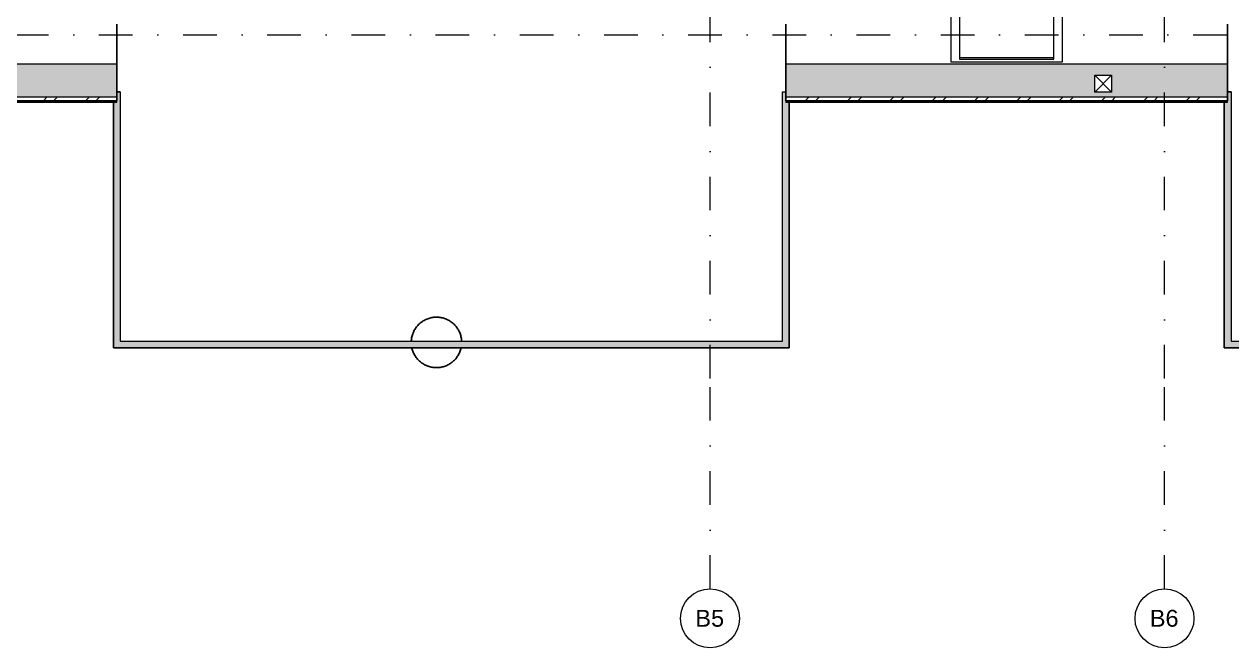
# Model space of a CAD drawing. Header units: millimetres. Extents: x -9163 to 49400, y 40309 to 58543.
# Drawn here: x 8496 to 15671, y 40309 to 44016 of the extents above; entities that cross this region are included whole.
import ezdxf

# ---------------------------------------------------------------- set-up
doc = ezdxf.new("R2010")
doc.units = ezdxf.units.MM
doc.linetypes.add('UDL_2NP_B$0$HA_DashDot_10mm-S3mm', pattern=[500, 200, -150, 0, -150])
for name, color, linetype, lineweight in [('ABMV_det-koty 10', 140, 'Continuous', 5), ('UDL_2NP_B$0$A-FLOR-HRAL-OTLN', 252, 'Continuous', 9), ('UDL_2NP_B$0$A-GENM-____-OTLN', 252, 'Continuous', 9), ('UDL_2NP_B$0$A-GLAZ-____-OTLN', 252, 'Continuous', 5), ('UDL_2NP_B$0$A-ROOF-____-MCUT', 252, 'Continuous', 25), ('UDL_2NP_B$0$A-ROOF-____-OTLN', 252, 'Continuous', 9), ('UDL_2NP_B$0$A-ROOF-____-PATT', 252, 'Continuous', 25), ('UDL_2NP_B$0$M-HVAC-DUCT-OTLN', 252, 'Continuous', 9), ('UDL_2NP_B$0$S-GRID-____-IDEN', 252, 'Continuous', 9), ('UDL_2NP_B$0$S-GRID-____-OTLN', 252, 'Continuous', 5)]:
    doc.layers.add(name, color=color, linetype=linetype, lineweight=lineweight)
doc.styles.add('UDL_2NP_B$0$Arial_1', font='arial.ttf', dxfattribs={"height": 100})

# ---------------------------------------------------------------- blocks, each defined once
blk = doc.blocks.new('UDL_2NP_B$0$Top Rail Type - Top Rail_Internal_-1473026-UDL_2NP-B')
at = {"layer": 'UDL_2NP_B$0$A-FLOR-HRAL-OTLN'}
for points in [[(9025.7, 42092.7), (9065.7, 42132.7), (9065.7, 43612.7), (9045.7, 43612.7), (9045.7, 43552.7), (9025.7, 43552.7), (9025.7, 43157.6)], [(13040.7, 42092.7), (13040.7, 43552.7), (13020.7, 43552.7), (13020.7, 43612.7), (13000.7, 43612.7), (13000.7, 42132.7)], [(13040.7, 42092.7), (13000.7, 42132.7), (9065.7, 42132.7), (9025.7, 42092.7), (11402.7, 42092.7)]]:
    blk.add_hatch(color=256, dxfattribs=at).paths.add_polyline_path(points)
for p, q in [((9025.7, 42092.7), (9025.7, 43552.8)), ((9045.7, 43612.7), (9065.7, 43612.7)), ((9065.7, 43612.7), (9065.7, 42132.7)), ((13000.7, 43612.7), (13020.7, 43612.7)), ((13000.7, 42132.7), (13000.7, 43612.7)), ((13040.7, 43552.7), (13040.7, 42092.7)), ((9065.7, 42132.7), (13000.7, 42132.7)), ((13040.7, 42092.7), (9025.7, 42092.7))]:
    blk.add_line(p, q, dxfattribs=at)
blk = doc.blocks.new('UDL_2NP_B$0$Top Rail Type - Top Rail_Internal_-V7-UDL_2NP-B')
at = {"layer": 'UDL_2NP_B$0$A-FLOR-HRAL-OTLN'}
for p, q in [((9025.7, 43552.8), (9025.7, 42092.7)), ((9065.7, 43612.7), (9045.7, 43612.7)), ((9065.7, 43612.7), (9065.7, 42132.7)), ((13000.7, 43612.7), (13020.7, 43612.7)), ((13000.7, 42132.7), (13000.7, 43612.7)), ((13040.7, 42092.7), (13040.7, 43552.7)), ((9065.7, 42132.7), (13000.7, 42132.7)), ((9025.7, 42092.7), (13040.7, 42092.7))]:
    blk.add_line(p, q, dxfattribs=at)
blk = doc.blocks.new('UDL_2NP_B$0$Top Rail Type - Top Rail_Internal_-1473068-UDL_2NP-B')
at = {"layer": 'UDL_2NP_B$0$A-FLOR-HRAL-OTLN'}
for points in [[(15625.7, 42092.7), (15665.7, 42132.7), (15665.7, 43612.7), (15645.7, 43612.7), (15645.7, 43552.7), (15625.7, 43552.7), (15625.7, 42141.3)], [(18040.7, 42092.7), (18040.7, 43552.7), (18020.7, 43552.7), (18020.7, 43612.7), (18000.7, 43612.7), (18000.7, 42132.7)], [(18040.7, 42092.7), (18000.7, 42132.7), (15665.7, 42132.7), (15625.7, 42092.7), (17083.7, 42092.7)]]:
    blk.add_hatch(color=256, dxfattribs=at).paths.add_polyline_path(points)
for p, q in [((15625.7, 42092.7), (15625.7, 43552.8)), ((15645.7, 43612.7), (15665.7, 43612.7)), ((15665.7, 43612.7), (15665.7, 42132.7)), ((18000.7, 43612.7), (18020.7, 43612.7)), ((18000.7, 42132.7), (18000.7, 43612.7)), ((18040.7, 43552.8), (18040.7, 42092.7)), ((15665.7, 42132.7), (18000.7, 42132.7)), ((18040.7, 42092.7), (15625.7, 42092.7))]:
    blk.add_line(p, q, dxfattribs=at)
blk = doc.blocks.new('UDL_2NP_B$0$Top Rail Type - Top Rail_Internal_-V8-UDL_2NP-B')
at = {"layer": 'UDL_2NP_B$0$A-FLOR-HRAL-OTLN'}
for p, q in [((15625.7, 43552.8), (15625.7, 42092.7)), ((15665.7, 43612.7), (15645.7, 43612.7)), ((15665.7, 43612.7), (15665.7, 42132.7)), ((18000.7, 43612.7), (18020.7, 43612.7)), ((18000.7, 42132.7), (18000.7, 43612.7)), ((18040.7, 42092.7), (18040.7, 43552.8)), ((15665.7, 42132.7), (18000.7, 42132.7)), ((15625.7, 42092.7), (18040.7, 42092.7))]:
    blk.add_line(p, q, dxfattribs=at)
blk = doc.blocks.new('UDL_2NP_B$0$HA_WD_Roof_Generic - 660x1180-1525144-UDL_2NP-B')
at = {"layer": 'UDL_2NP_B$0$A-GLAZ-____-OTLN'}
for p, q in [((14003.2, 44246.6), (14003.2, 44292.7)), ((14663.2, 44292.7), (14003.2, 44292.7)), ((14663.2, 44292.7), (14663.2, 44246.6)), ((14003.2, 43789.3), (14003.2, 44246.6)), ((14663.2, 44246.6), (14003.2, 44246.6)), ((14053.2, 44227.2), (14053.2, 43808.7)), ((14053.2, 44227.2), (14613.2, 44227.2)), ((14613.2, 43808.7), (14613.2, 44227.2)), ((14663.2, 44246.6), (14663.2, 43789.3)), ((14663.2, 43789.3), (14003.2, 43789.3)), ((14053.2, 43817.9), (14613.2, 43817.9)), ((14053.2, 43808.7), (14613.2, 43808.7))]:
    blk.add_line(p, q, dxfattribs=at)
blk = doc.blocks.new('UDL_2NP_B$0$HA_GM_ProductsPlaceholder - LP30 - Venkovní balkonové zábradlí-1646657-UDL_2NP-B')
at = {"layer": 'UDL_2NP_B$0$A-GENM-____-OTLN', "lineweight": 25, "flags": 128}
for points in [[(149.7, 8.3), (149.5, 12), (148.9, 18), (148.1, 23.9), (147, 29.8), (145.7, 35.7), (144.2, 41.5), (142.4, 47.2), (140.4, 52.8), (138.2, 58.4), (135.7, 63.9), (133, 69.3), (130.2, 74.5), (127.1, 79.7), (123.8, 84.7), (120.3, 89.6), (116.6, 94.3), (112.8, 98.9), (108.7, 103.3), (104.5, 107.6), (100.1, 111.7), (95.6, 115.6), (90.9, 119.3), (86, 122.9), (81, 126.2), (75.9, 129.4), (70.7, 132.3), (65.4, 135), (59.9, 137.5), (54.4, 139.8), (48.7, 141.9), (43, 143.7), (37.2, 145.3), (31.4, 146.7), (25.5, 147.8), (19.6, 148.7), (13.6, 149.4), (7.6, 149.8), (1.6, 150), (-4.4, 149.9), (-10.4, 149.6), (-16.3, 149.1), (-22.3, 148.3), (-28.2, 147.3), (-34.1, 146.1), (-39.9, 144.6), (-45.6, 142.9), (-51.3, 140.9), (-56.9, 138.8), (-62.4, 136.4), (-67.8, 133.8), (-73.1, 131), (-78.3, 127.9), (-83.4, 124.7), (-88.3, 121.3), (-93.1, 117.6), (-97.7, 113.8), (-102.2, 109.8), (-106.5, 105.7), (-110.6, 101.3), (-114.6, 96.8), (-118.4, 92.2), (-121.9, 87.3), (-125.3, 82.4), (-128.5, 77.3), (-131.5, 72.1), (-134.3, 66.8), (-136.9, 61.4), (-139.2, 55.9), (-141.3, 50.2), (-143.2, 44.6), (-144.9, 38.8), (-146.3, 33), (-147.5, 27.1), (-148.5, 21.2), (-149.2, 15.2), (-149.7, 9.2), (-149.8, 8.3)], [(-146.6, -31.7), (-145.7, -35.7), (-144.2, -41.5), (-142.4, -47.2), (-140.4, -52.8), (-138.2, -58.4), (-135.7, -63.9), (-133, -69.3), (-130.2, -74.5), (-127.1, -79.7), (-123.8, -84.7), (-120.3, -89.6), (-116.6, -94.3), (-112.8, -98.9), (-108.7, -103.3), (-104.5, -107.6), (-100.1, -111.7), (-95.6, -115.6), (-90.9, -119.3), (-86, -122.9), (-81, -126.2), (-75.9, -129.4), (-70.7, -132.3), (-65.4, -135), (-59.9, -137.5), (-54.4, -139.8), (-48.7, -141.9), (-43, -143.7), (-37.2, -145.3), (-31.4, -146.7), (-25.5, -147.8), (-19.6, -148.7), (-13.6, -149.4), (-7.6, -149.8), (-1.6, -150), (4.4, -149.9), (10.4, -149.6), (16.3, -149.1), (22.3, -148.3), (28.2, -147.3), (34.1, -146.1), (39.9, -144.6), (45.6, -142.9), (51.3, -140.9), (56.9, -138.8), (62.4, -136.4), (67.8, -133.8), (73.1, -131), (78.3, -127.9), (83.4, -124.7), (88.3, -121.3), (93.1, -117.6), (97.7, -113.8), (102.2, -109.8), (106.5, -105.7), (110.6, -101.3), (114.6, -96.8), (118.4, -92.2), (121.9, -87.3), (125.3, -82.4), (128.5, -77.3), (131.5, -72.1), (134.3, -66.8), (136.9, -61.4), (139.2, -55.9), (141.3, -50.2), (143.2, -44.6), (144.9, -38.8), (146.3, -33), (146.6, -31.7)]]:
    blk.add_lwpolyline(points, dxfattribs=at)
blk = doc.blocks.new('UDL_2NP_B$0$Grid - Radius 3_5mm-353793-UDL_2NP-B')
at = {"layer": 'UDL_2NP_B$0$S-GRID-____-IDEN'}
blk.add_circle((0, 0), 3.5, dxfattribs=at)
blk = doc.blocks.new('UDL_2NP_B')
at = {"layer": 'UDL_2NP_B$0$A-ROOF-____-PATT', "lineweight": 5}
h = blk.add_hatch(dxfattribs=at)
h.set_pattern_fill('FP_4', color=256, style=0, pattern_type=2)
h.set_pattern_definition([(0, (0, 0), (58.594, 33.829), [39.062, -78.125]), (120, (0, 0), (-58.593773, 33.829393), [39.063, -78.125]), (60, (0, 0), (0.000227, 67.658393), [0, -78.125, 39.063, 0])])
h.paths.add_polyline_path([(18020.7, 43582.5), (21220.7, 43582.5), (21220.7, 43777.7), (18020.7, 43777.7)])
h.paths.add_polyline_path([(15645.7, 43582.5), (15645.7, 43777.7), (13020.7, 43777.7), (13020.7, 43582.5), (15190, 43582.5)])
h.paths.add_polyline_path([(9045.7, 43582.5), (9045.7, 43777.7), (5295.7, 43777.7), (5295.7, 43582.5), (7615.3, 43582.5)])
h.paths.add_polyline_path([(1320.7, 43582.5), (1320.7, 43777.7), (-1304.3, 43777.7), (-1304.3, 43582.5), (987.5, 43582.5)])
h.paths.add_polyline_path([(-3746.7, 43582.5), (-3679.3, 43582.5), (-3679.3, 43777.7), (-6879.3, 43777.7), (-6879.3, 43582.5), (-4625.8, 43582.5)])
h.paths.add_polyline_path([(390.7, 43608.8), (390.7, 43708.8), (490.7, 43708.8), (490.7, 43608.8)])
h.paths.add_polyline_path([(19174.2, 43611.8), (19074.2, 43611.8), (19074.2, 43711.8), (19174.2, 43711.8), (19174.2, 43707.3)])
h.paths.add_polyline_path([(14855.7, 43611.8), (14855.7, 43711.8), (14955.7, 43711.8), (14955.7, 43611.8)])
h.paths.add_polyline_path([(6749.2, 43611.8), (6649.2, 43611.8), (6649.2, 43711.8), (6749.2, 43711.8), (6749.2, 43658.1)])
h.paths.add_polyline_path([(-4725.8, 43611.8), (-4725.8, 43711.8), (-4625.8, 43711.8), (-4625.8, 43611.8)])
h = blk.add_hatch(dxfattribs=at)
h.set_pattern_fill('FP_5', color=256, style=0, pattern_type=2)
h.set_pattern_definition([(45, (0, 0), (-125.7236, 125.7236), []), (45, (0, 190.5), (-125.7236, 125.7236), [])])
h.paths.add_polyline_path([(21220.7, 43560.8), (21220.7, 43582.5), (18020.7, 43582.5), (18020.7, 43560.8), (18977.4, 43560.8)])
h.paths.add_polyline_path([(5721.7, 43560.8), (9045.7, 43560.8), (9045.7, 43582.5), (5295.7, 43582.5), (5295.7, 43560.8)])
h.paths.add_polyline_path([(13296.4, 43560.8), (15645.7, 43560.8), (15645.7, 43582.5), (13020.7, 43582.5), (13020.7, 43560.8)])
h.paths.add_polyline_path([(-906.2, 43560.8), (1320.7, 43560.8), (1320.7, 43582.5), (-1304.3, 43582.5), (-1304.3, 43560.8)])
h.paths.add_polyline_path([(-3679.3, 43560.8), (-3679.3, 43582.5), (-6879.3, 43582.5), (-6879.3, 43560.8), (-3746.7, 43560.8)])
at = {"layer": 'UDL_2NP_B$0$A-ROOF-____-MCUT'}
for p, q in [((9045.7, 43560.8), (9045.7, 44016.4)), ((13020.7, 44016.4), (13020.7, 43560.8)), ((15645.7, 43560.8), (15645.7, 44016.4)), ((5295.7, 43560.8), (9045.7, 43560.8)), ((13020.7, 43560.8), (15645.7, 43560.8))]:
    blk.add_line(p, q, dxfattribs=at)
at = {"layer": 'UDL_2NP_B$0$A-ROOF-____-MCUT', "lineweight": 9}
for p, q in [((9045.7, 43777.7), (5295.7, 43777.7)), ((15645.7, 43777.7), (13020.7, 43777.7)), ((9045.7, 43582.5), (5295.7, 43582.5)), ((15645.7, 43582.5), (13020.7, 43582.5))]:
    blk.add_line(p, q, dxfattribs=at)
at = {"layer": 'UDL_2NP_B$0$A-ROOF-____-OTLN'}
for p, q in [((5295.7, 43552.7), (9045.7, 43552.7)), ((9045.7, 43552.7), (9045.7, 43560.8)), ((13020.7, 43560.8), (13020.7, 43552.7)), ((13020.7, 43552.7), (15645.7, 43552.7)), ((15645.7, 43552.7), (15645.7, 43560.8))]:
    blk.add_line(p, q, dxfattribs=at)
at = {"layer": 'UDL_2NP_B$0$M-HVAC-DUCT-OTLN', "lineweight": 5}
for p, q in [((14955.7, 43611.8), (14855.7, 43711.8)), ((14955.7, 43711.8), (14855.7, 43611.8)), ((14855.7, 43711.8), (14955.7, 43711.8)), ((14855.7, 43611.8), (14855.7, 43711.8)), ((14955.7, 43711.8), (14955.7, 43611.8)), ((14955.7, 43611.8), (14855.7, 43611.8))]:
    blk.add_line(p, q, dxfattribs=at)
at = {"layer": 'UDL_2NP_B$0$S-GRID-____-OTLN', "linetype": 'UDL_2NP_B$0$HA_DashDot_10mm-S3mm', "lineweight": 9}
for p, q in [((12570.7, 41909.2), (12570.7, 56942.9)), ((15270.7, 41909.2), (15270.7, 56942.9)), ((-7563.2, 43952.7), (22642.5, 43952.7)), ((12570.7, 40659.2), (12570.7, 41909.2)), ((15270.7, 40659.2), (15270.7, 41909.2))]:
    blk.add_line(p, q, dxfattribs=at)
at = {"layer": 'UDL_2NP_B$0$A-FLOR-HRAL-OTLN'}
for name in ['UDL_2NP_B$0$Top Rail Type - Top Rail_Internal_-1473026-UDL_2NP-B', 'UDL_2NP_B$0$Top Rail Type - Top Rail_Internal_-V7-UDL_2NP-B', 'UDL_2NP_B$0$Top Rail Type - Top Rail_Internal_-1473068-UDL_2NP-B', 'UDL_2NP_B$0$Top Rail Type - Top Rail_Internal_-V8-UDL_2NP-B']:
    blk.add_blockref(name, (0, 0), dxfattribs=at)
at = {"layer": 'UDL_2NP_B$0$A-GENM-____-OTLN'}
blk.add_blockref('UDL_2NP_B$0$HA_GM_ProductsPlaceholder - LP30 - Venkovní balkonové zábradlí-1646657-UDL_2NP-B', (10945.2, 42124.4), dxfattribs=at)
at = {"layer": 'UDL_2NP_B$0$A-GLAZ-____-OTLN'}
blk.add_blockref('UDL_2NP_B$0$HA_WD_Roof_Generic - 660x1180-1525144-UDL_2NP-B', (0, 0), dxfattribs=at)
at = {"layer": 'UDL_2NP_B$0$S-GRID-____-IDEN', "xscale": 49.99999999999998, "yscale": 49.99999999999998, "zscale": 49.99999999999998}
for p in [(12570.7, 40484.2), (15270.7, 40484.2)]:
    blk.add_blockref('UDL_2NP_B$0$Grid - Radius 3_5mm-353793-UDL_2NP-B', p, dxfattribs=at)
at = {"layer": 'UDL_2NP_B$0$S-GRID-____-IDEN', "lineweight": 5, "char_height": 100, "width": 212.447, "attachment_point": 1, "style": 'UDL_2NP_B$0$Arial_1'}
for s, insert in [('B5', (12483.3, 40534.9)), ('B6', (15183.3, 40534.9))]:
    blk.add_mtext(s, dxfattribs=dict(at, insert=insert))

msp = doc.modelspace()

# ---------------------------------------------------------------- block references
at = {"layer": 'ABMV_det-koty 10'}
msp.add_blockref('UDL_2NP_B', (0, 0), dxfattribs=at)

doc.saveas('drawing.dxf')
